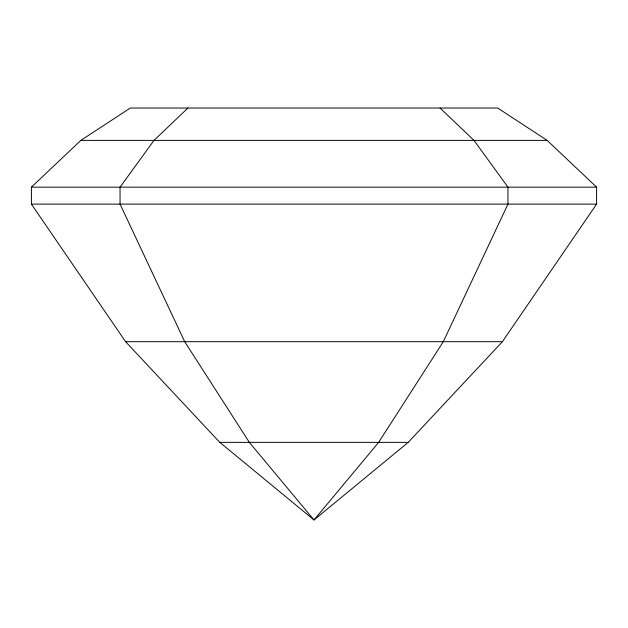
<?xml version="1.0" encoding="UTF-8"?>
<svg xmlns="http://www.w3.org/2000/svg" width="628" height="628" viewBox="0 0 628 628"><rect width="100%" height="100%" fill="white"/><g stroke="black" fill="none" stroke-linecap="round" stroke-linejoin="round"><path stroke-width="0.94" d="M502.4 341.687L596.6 204.116L596.6 187.16L547.145 140.389L497.69 108.032L130.31 108.032L80.855 140.389L31.4 187.16L31.4 204.116L125.6 341.687L219.8 442.363L314 519.968L408.2 442.363L502.4 341.687L125.6 341.687M187.937 108.032L153.993 140.389L120.05 187.16L120.05 204.116L184.703 341.687L249.347 442.363L314 519.968L378.653 442.363L443.297 341.687L507.95 204.116L507.95 187.16L474.007 140.389L440.063 108.032M80.855 140.389L547.145 140.389M31.4 187.16L596.6 187.16M31.4 204.116L596.6 204.116M219.8 442.363L408.2 442.363"/></g></svg>
